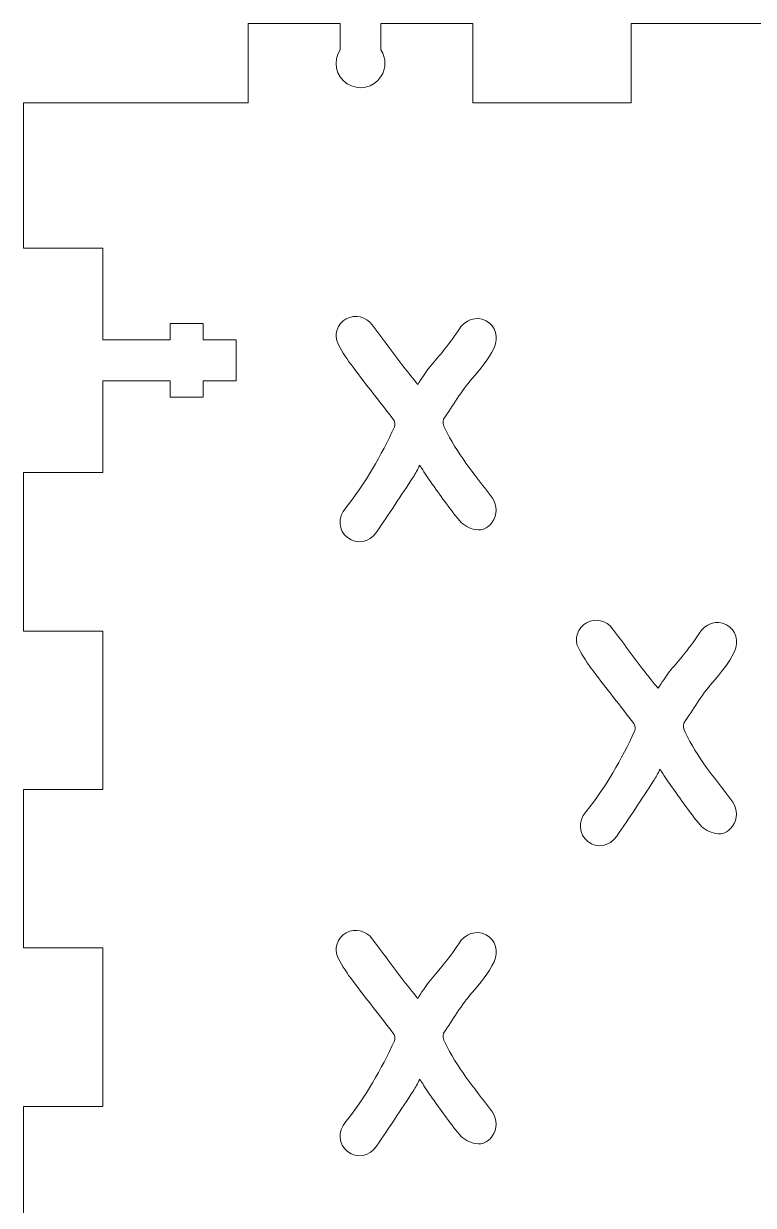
# Model space of a CAD drawing. Header units: inches. Extents: x 5 to 205, y 56 to 256.
# Drawn here: x 5.3 to 60.5, y 166.5 to 256 of the extents above; entities that cross this region are included whole.
import ezdxf

# ---------------------------------------------------------------- set-up
doc = ezdxf.new("R2010")
doc.units = ezdxf.units.IN
doc.header["$MEASUREMENT"] = 0

# ---------------------------------------------------------------- blocks, each defined once
blk = doc.blocks.new('block 2')
at = {"color": 7, "lineweight": 15, "true_color": 0xffffff}
blk.add_open_spline([(31.694, 233.181), (31.23, 233.801), (30.397, 234.009), (29.729, 233.633)], degree=3, dxfattribs=at)
blk = doc.blocks.new('block 3')
at = {"color": 7, "lineweight": 15, "true_color": 0xffffff}
blk.add_open_spline([(29.729, 233.633), (29.056, 233.257), (28.739, 232.416), (29.107, 231.724)], degree=3, dxfattribs=at)
blk = doc.blocks.new('block 4')
at = {"color": 7, "lineweight": 15, "true_color": 0xffffff}
blk.add_open_spline([(29.107, 231.724), (29.424, 231.104), (29.824, 230.519), (30.24, 229.962)], degree=3, dxfattribs=at)
blk = doc.blocks.new('block 5')
at = {"color": 7, "lineweight": 15, "true_color": 0xffffff}
blk.add_open_spline([(30.24, 229.962), (31.242, 228.628), (32.295, 227.324), (33.304, 225.992)], degree=3, dxfattribs=at)
blk = doc.blocks.new('block 6')
at = {"color": 7, "lineweight": 15, "true_color": 0xffffff}
blk.add_open_spline([(33.304, 225.992), (33.4, 225.864), (33.444, 225.603), (33.377, 225.462)], degree=3, dxfattribs=at)
blk = doc.blocks.new('block 7')
at = {"color": 7, "lineweight": 15, "true_color": 0xffffff}
blk.add_open_spline([(33.377, 225.462), (32.363, 223.282), (31.205, 221.196), (29.684, 219.331)], degree=3, dxfattribs=at)
blk = doc.blocks.new('block 8')
at = {"color": 7, "lineweight": 15, "true_color": 0xffffff}
blk.add_open_spline([(29.684, 219.331), (29.052, 218.564), (29.128, 217.605), (29.828, 217.067)], degree=3, dxfattribs=at)
blk = doc.blocks.new('block 9')
at = {"color": 7, "lineweight": 15, "true_color": 0xffffff}
blk.add_open_spline([(29.828, 217.067), (30.524, 216.532), (31.453, 216.676), (32.014, 217.481)], degree=3, dxfattribs=at)
blk = doc.blocks.new('block 10')
at = {"color": 7, "lineweight": 15, "true_color": 0xffffff}
blk.add_open_spline([(32.014, 217.481), (32.964, 218.857), (33.877, 220.261), (34.798, 221.652)], degree=3, dxfattribs=at)
blk = doc.blocks.new('block 11')
at = {"color": 7, "lineweight": 15, "true_color": 0xffffff}
blk.add_open_spline([(34.798, 221.652), (34.978, 221.923), (35.114, 222.215), (35.298, 222.545)], degree=3, dxfattribs=at)
blk = doc.blocks.new('block 12')
at = {"color": 7, "lineweight": 15, "true_color": 0xffffff}
blk.add_open_spline([(35.298, 222.545), (35.594, 222.083), (35.83, 221.68), (36.099, 221.309)], degree=3, dxfattribs=at)
blk = doc.blocks.new('block 13')
at = {"color": 7, "lineweight": 15, "true_color": 0xffffff}
blk.add_open_spline([(36.099, 221.309), (36.822, 220.306), (37.524, 219.282), (38.313, 218.329)], degree=3, dxfattribs=at)
blk = doc.blocks.new('block 14')
at = {"color": 7, "lineweight": 15, "true_color": 0xffffff}
blk.add_open_spline([(38.313, 218.329), (38.584, 218.004), (39.062, 217.761), (39.486, 217.673)], degree=3, dxfattribs=at)
blk = doc.blocks.new('block 15')
at = {"color": 7, "lineweight": 15, "true_color": 0xffffff}
blk.add_open_spline([(39.486, 217.673), (40.091, 217.545), (40.599, 217.873), (40.888, 218.427)], degree=3, dxfattribs=at)
blk = doc.blocks.new('block 16')
at = {"color": 7, "lineweight": 15, "true_color": 0xffffff}
blk.add_open_spline([(40.888, 218.427), (41.22, 219.078), (41.088, 219.685), (40.651, 220.257)], degree=3, dxfattribs=at)
blk = doc.blocks.new('block 17')
at = {"color": 7, "lineweight": 15, "true_color": 0xffffff}
blk.add_open_spline([(40.651, 220.257), (39.405, 221.886), (38.077, 223.464), (37.191, 225.345)], degree=3, dxfattribs=at)
blk = doc.blocks.new('block 18')
at = {"color": 7, "lineweight": 15, "true_color": 0xffffff}
blk.add_open_spline([(37.191, 225.345), (37.095, 225.546), (37.003, 225.879), (37.095, 226.024)], degree=3, dxfattribs=at)
blk = doc.blocks.new('block 19')
at = {"color": 7, "lineweight": 15, "true_color": 0xffffff}
blk.add_open_spline([(37.095, 226.024), (37.78, 227.075), (38.437, 228.152), (39.241, 229.094)], degree=3, dxfattribs=at)
blk = doc.blocks.new('block 20')
at = {"color": 7, "lineweight": 15, "true_color": 0xffffff}
blk.add_open_spline([(39.241, 229.094), (39.883, 229.838), (40.5, 230.562), (40.919, 231.445)], degree=3, dxfattribs=at)
blk = doc.blocks.new('block 21')
at = {"color": 7, "lineweight": 15, "true_color": 0xffffff}
blk.add_open_spline([(40.919, 231.445), (41.291, 232.22), (41.026, 233.095), (40.31, 233.481)], degree=3, dxfattribs=at)
blk = doc.blocks.new('block 22')
at = {"color": 7, "lineweight": 15, "true_color": 0xffffff}
blk.add_open_spline([(40.31, 233.481), (39.558, 233.881), (38.705, 233.562), (38.244, 232.809)], degree=3, dxfattribs=at)
blk = doc.blocks.new('block 23')
at = {"color": 7, "lineweight": 15, "true_color": 0xffffff}
blk.add_open_spline([(38.244, 232.809), (37.872, 232.208), (37.416, 231.656), (36.975, 231.096)], degree=3, dxfattribs=at)
blk = doc.blocks.new('block 24')
at = {"color": 7, "lineweight": 15, "true_color": 0xffffff}
blk.add_open_spline([(36.975, 231.096), (36.659, 230.691), (36.298, 230.318), (35.982, 229.906)], degree=3, dxfattribs=at)
blk = doc.blocks.new('block 25')
at = {"color": 7, "lineweight": 15, "true_color": 0xffffff}
blk.add_open_spline([(35.982, 229.906), (35.694, 229.519), (35.434, 229.109), (35.133, 228.668)], degree=3, dxfattribs=at)
blk = doc.blocks.new('block 26')
at = {"color": 7, "lineweight": 15, "true_color": 0xffffff}
blk.add_open_spline([(35.133, 228.668), (34.752, 229.15), (34.408, 229.559), (34.093, 229.983)], degree=3, dxfattribs=at)
blk = doc.blocks.new('block 27')
at = {"color": 7, "lineweight": 15, "true_color": 0xffffff}
blk.add_open_spline([(34.093, 229.983), (33.288, 231.044), (32.475, 232.111), (31.694, 233.181)], degree=3, dxfattribs=at)
blk = doc.blocks.new('block 28')
at = {"color": 7, "lineweight": 15, "true_color": 0xffffff}
blk.add_open_spline([(31.694, 186.681), (31.23, 187.301), (30.397, 187.509), (29.729, 187.133)], degree=3, dxfattribs=at)
blk = doc.blocks.new('block 29')
at = {"color": 7, "lineweight": 15, "true_color": 0xffffff}
blk.add_open_spline([(29.729, 187.133), (29.056, 186.757), (28.739, 185.916), (29.107, 185.224)], degree=3, dxfattribs=at)
blk = doc.blocks.new('block 30')
at = {"color": 7, "lineweight": 15, "true_color": 0xffffff}
blk.add_open_spline([(29.107, 185.224), (29.424, 184.604), (29.824, 184.019), (30.24, 183.462)], degree=3, dxfattribs=at)
blk = doc.blocks.new('block 31')
at = {"color": 7, "lineweight": 15, "true_color": 0xffffff}
blk.add_open_spline([(30.24, 183.462), (31.242, 182.128), (32.295, 180.824), (33.304, 179.492)], degree=3, dxfattribs=at)
blk = doc.blocks.new('block 32')
at = {"color": 7, "lineweight": 15, "true_color": 0xffffff}
blk.add_open_spline([(33.304, 179.492), (33.4, 179.364), (33.444, 179.103), (33.377, 178.962)], degree=3, dxfattribs=at)
blk = doc.blocks.new('block 33')
at = {"color": 7, "lineweight": 15, "true_color": 0xffffff}
blk.add_open_spline([(33.377, 178.962), (32.363, 176.782), (31.205, 174.696), (29.684, 172.831)], degree=3, dxfattribs=at)
blk = doc.blocks.new('block 34')
at = {"color": 7, "lineweight": 15, "true_color": 0xffffff}
blk.add_open_spline([(29.684, 172.831), (29.052, 172.064), (29.128, 171.105), (29.828, 170.567)], degree=3, dxfattribs=at)
blk = doc.blocks.new('block 35')
at = {"color": 7, "lineweight": 15, "true_color": 0xffffff}
blk.add_open_spline([(29.828, 170.567), (30.524, 170.032), (31.453, 170.176), (32.014, 170.981)], degree=3, dxfattribs=at)
blk = doc.blocks.new('block 36')
at = {"color": 7, "lineweight": 15, "true_color": 0xffffff}
blk.add_open_spline([(32.014, 170.981), (32.964, 172.357), (33.877, 173.761), (34.798, 175.152)], degree=3, dxfattribs=at)
blk = doc.blocks.new('block 37')
at = {"color": 7, "lineweight": 15, "true_color": 0xffffff}
blk.add_open_spline([(34.798, 175.152), (34.978, 175.423), (35.114, 175.715), (35.298, 176.045)], degree=3, dxfattribs=at)
blk = doc.blocks.new('block 38')
at = {"color": 7, "lineweight": 15, "true_color": 0xffffff}
blk.add_open_spline([(35.298, 176.045), (35.594, 175.583), (35.83, 175.18), (36.099, 174.809)], degree=3, dxfattribs=at)
blk = doc.blocks.new('block 39')
at = {"color": 7, "lineweight": 15, "true_color": 0xffffff}
blk.add_open_spline([(36.099, 174.809), (36.822, 173.806), (37.524, 172.782), (38.313, 171.829)], degree=3, dxfattribs=at)
blk = doc.blocks.new('block 40')
at = {"color": 7, "lineweight": 15, "true_color": 0xffffff}
blk.add_open_spline([(38.313, 171.829), (38.584, 171.504), (39.062, 171.261), (39.486, 171.173)], degree=3, dxfattribs=at)
blk = doc.blocks.new('block 41')
at = {"color": 7, "lineweight": 15, "true_color": 0xffffff}
blk.add_open_spline([(39.486, 171.173), (40.091, 171.045), (40.599, 171.373), (40.888, 171.927)], degree=3, dxfattribs=at)
blk = doc.blocks.new('block 42')
at = {"color": 7, "lineweight": 15, "true_color": 0xffffff}
blk.add_open_spline([(40.888, 171.927), (41.22, 172.578), (41.088, 173.185), (40.651, 173.757)], degree=3, dxfattribs=at)
blk = doc.blocks.new('block 43')
at = {"color": 7, "lineweight": 15, "true_color": 0xffffff}
blk.add_open_spline([(40.651, 173.757), (39.405, 175.386), (38.077, 176.964), (37.191, 178.845)], degree=3, dxfattribs=at)
blk = doc.blocks.new('block 44')
at = {"color": 7, "lineweight": 15, "true_color": 0xffffff}
blk.add_open_spline([(37.191, 178.845), (37.095, 179.046), (37.003, 179.379), (37.095, 179.524)], degree=3, dxfattribs=at)
blk = doc.blocks.new('block 45')
at = {"color": 7, "lineweight": 15, "true_color": 0xffffff}
blk.add_open_spline([(37.095, 179.524), (37.78, 180.575), (38.437, 181.652), (39.241, 182.594)], degree=3, dxfattribs=at)
blk = doc.blocks.new('block 46')
at = {"color": 7, "lineweight": 15, "true_color": 0xffffff}
blk.add_open_spline([(39.241, 182.594), (39.883, 183.338), (40.5, 184.062), (40.919, 184.945)], degree=3, dxfattribs=at)
blk = doc.blocks.new('block 47')
at = {"color": 7, "lineweight": 15, "true_color": 0xffffff}
blk.add_open_spline([(40.919, 184.945), (41.291, 185.72), (41.026, 186.595), (40.31, 186.981)], degree=3, dxfattribs=at)
blk = doc.blocks.new('block 48')
at = {"color": 7, "lineweight": 15, "true_color": 0xffffff}
blk.add_open_spline([(40.31, 186.981), (39.558, 187.381), (38.705, 187.062), (38.244, 186.309)], degree=3, dxfattribs=at)
blk = doc.blocks.new('block 49')
at = {"color": 7, "lineweight": 15, "true_color": 0xffffff}
blk.add_open_spline([(38.244, 186.309), (37.872, 185.708), (37.416, 185.156), (36.975, 184.596)], degree=3, dxfattribs=at)
blk = doc.blocks.new('block 50')
at = {"color": 7, "lineweight": 15, "true_color": 0xffffff}
blk.add_open_spline([(36.975, 184.596), (36.659, 184.191), (36.298, 183.818), (35.982, 183.406)], degree=3, dxfattribs=at)
blk = doc.blocks.new('block 51')
at = {"color": 7, "lineweight": 15, "true_color": 0xffffff}
blk.add_open_spline([(35.982, 183.406), (35.694, 183.019), (35.434, 182.609), (35.133, 182.168)], degree=3, dxfattribs=at)
blk = doc.blocks.new('block 52')
at = {"color": 7, "lineweight": 15, "true_color": 0xffffff}
blk.add_open_spline([(35.133, 182.168), (34.752, 182.65), (34.408, 183.059), (34.093, 183.483)], degree=3, dxfattribs=at)
blk = doc.blocks.new('block 53')
at = {"color": 7, "lineweight": 15, "true_color": 0xffffff}
blk.add_open_spline([(34.093, 183.483), (33.288, 184.544), (32.475, 185.611), (31.694, 186.681)], degree=3, dxfattribs=at)
blk = doc.blocks.new('block 515')
at = {"color": 7, "lineweight": 15, "true_color": 0xffffff}
blk.add_open_spline([(49.886, 210.164), (49.422, 210.784), (48.589, 210.992), (47.92, 210.615)], degree=3, dxfattribs=at)
blk = doc.blocks.new('block 516')
at = {"color": 7, "lineweight": 15, "true_color": 0xffffff}
blk.add_open_spline([(47.92, 210.615), (47.248, 210.24), (46.931, 209.399), (47.299, 208.707)], degree=3, dxfattribs=at)
blk = doc.blocks.new('block 517')
at = {"color": 7, "lineweight": 15, "true_color": 0xffffff}
blk.add_open_spline([(47.299, 208.707), (47.616, 208.087), (48.016, 207.501), (48.432, 206.945)], degree=3, dxfattribs=at)
blk = doc.blocks.new('block 518')
at = {"color": 7, "lineweight": 15, "true_color": 0xffffff}
blk.add_open_spline([(48.432, 206.945), (49.434, 205.611), (50.487, 204.307), (51.496, 202.975)], degree=3, dxfattribs=at)
blk = doc.blocks.new('block 519')
at = {"color": 7, "lineweight": 15, "true_color": 0xffffff}
blk.add_open_spline([(51.496, 202.975), (51.592, 202.846), (51.636, 202.585), (51.568, 202.445)], degree=3, dxfattribs=at)
blk = doc.blocks.new('block 520')
at = {"color": 7, "lineweight": 15, "true_color": 0xffffff}
blk.add_open_spline([(51.568, 202.445), (50.555, 200.264), (49.397, 198.179), (47.876, 196.314)], degree=3, dxfattribs=at)
blk = doc.blocks.new('block 521')
at = {"color": 7, "lineweight": 15, "true_color": 0xffffff}
blk.add_open_spline([(47.876, 196.314), (47.244, 195.547), (47.32, 194.588), (48.02, 194.05)], degree=3, dxfattribs=at)
blk = doc.blocks.new('block 522')
at = {"color": 7, "lineweight": 15, "true_color": 0xffffff}
blk.add_open_spline([(48.02, 194.05), (48.716, 193.515), (49.645, 193.659), (50.206, 194.463)], degree=3, dxfattribs=at)
blk = doc.blocks.new('block 523')
at = {"color": 7, "lineweight": 15, "true_color": 0xffffff}
blk.add_open_spline([(50.206, 194.463), (51.156, 195.839), (52.069, 197.244), (52.99, 198.635)], degree=3, dxfattribs=at)
blk = doc.blocks.new('block 524')
at = {"color": 7, "lineweight": 15, "true_color": 0xffffff}
blk.add_open_spline([(52.99, 198.635), (53.17, 198.906), (53.306, 199.198), (53.49, 199.528)], degree=3, dxfattribs=at)
blk = doc.blocks.new('block 525')
at = {"color": 7, "lineweight": 15, "true_color": 0xffffff}
blk.add_open_spline([(53.49, 199.528), (53.786, 199.066), (54.022, 198.663), (54.291, 198.291)], degree=3, dxfattribs=at)
blk = doc.blocks.new('block 526')
at = {"color": 7, "lineweight": 15, "true_color": 0xffffff}
blk.add_open_spline([(54.291, 198.291), (55.014, 197.289), (55.716, 196.264), (56.505, 195.312)], degree=3, dxfattribs=at)
blk = doc.blocks.new('block 527')
at = {"color": 7, "lineweight": 15, "true_color": 0xffffff}
blk.add_open_spline([(56.505, 195.312), (56.776, 194.986), (57.254, 194.744), (57.678, 194.655)], degree=3, dxfattribs=at)
blk = doc.blocks.new('block 528')
at = {"color": 7, "lineweight": 15, "true_color": 0xffffff}
blk.add_open_spline([(57.678, 194.655), (58.283, 194.527), (58.791, 194.856), (59.079, 195.41)], degree=3, dxfattribs=at)
blk = doc.blocks.new('block 529')
at = {"color": 7, "lineweight": 15, "true_color": 0xffffff}
blk.add_open_spline([(59.079, 195.41), (59.412, 196.061), (59.28, 196.668), (58.843, 197.24)], degree=3, dxfattribs=at)
blk = doc.blocks.new('block 530')
at = {"color": 7, "lineweight": 15, "true_color": 0xffffff}
blk.add_open_spline([(58.843, 197.24), (57.597, 198.869), (56.269, 200.446), (55.383, 202.328)], degree=3, dxfattribs=at)
blk = doc.blocks.new('block 531')
at = {"color": 7, "lineweight": 15, "true_color": 0xffffff}
blk.add_open_spline([(55.383, 202.328), (55.287, 202.528), (55.195, 202.862), (55.287, 203.007)], degree=3, dxfattribs=at)
blk = doc.blocks.new('block 532')
at = {"color": 7, "lineweight": 15, "true_color": 0xffffff}
blk.add_open_spline([(55.287, 203.007), (55.972, 204.058), (56.629, 205.135), (57.433, 206.076)], degree=3, dxfattribs=at)
blk = doc.blocks.new('block 533')
at = {"color": 7, "lineweight": 15, "true_color": 0xffffff}
blk.add_open_spline([(57.433, 206.076), (58.075, 206.821), (58.692, 207.545), (59.111, 208.428)], degree=3, dxfattribs=at)
blk = doc.blocks.new('block 534')
at = {"color": 7, "lineweight": 15, "true_color": 0xffffff}
blk.add_open_spline([(59.111, 208.428), (59.483, 209.202), (59.218, 210.077), (58.502, 210.464)], degree=3, dxfattribs=at)
blk = doc.blocks.new('block 535')
at = {"color": 7, "lineweight": 15, "true_color": 0xffffff}
blk.add_open_spline([(58.502, 210.464), (57.75, 210.864), (56.897, 210.544), (56.436, 209.792)], degree=3, dxfattribs=at)
blk = doc.blocks.new('block 536')
at = {"color": 7, "lineweight": 15, "true_color": 0xffffff}
blk.add_open_spline([(56.436, 209.792), (56.064, 209.19), (55.608, 208.639), (55.167, 208.079)], degree=3, dxfattribs=at)
blk = doc.blocks.new('block 537')
at = {"color": 7, "lineweight": 15, "true_color": 0xffffff}
blk.add_open_spline([(55.167, 208.079), (54.851, 207.673), (54.49, 207.3), (54.174, 206.889)], degree=3, dxfattribs=at)
blk = doc.blocks.new('block 538')
at = {"color": 7, "lineweight": 15, "true_color": 0xffffff}
blk.add_open_spline([(54.174, 206.889), (53.886, 206.502), (53.626, 206.092), (53.325, 205.651)], degree=3, dxfattribs=at)
blk = doc.blocks.new('block 539')
at = {"color": 7, "lineweight": 15, "true_color": 0xffffff}
blk.add_open_spline([(53.325, 205.651), (52.944, 206.132), (52.6, 206.542), (52.285, 206.965)], degree=3, dxfattribs=at)
blk = doc.blocks.new('block 540')
at = {"color": 7, "lineweight": 15, "true_color": 0xffffff}
blk.add_open_spline([(52.285, 206.965), (51.48, 208.027), (50.667, 209.094), (49.886, 210.164)], degree=3, dxfattribs=at)
blk = doc.blocks.new('block 827')
at = {"color": 7, "lineweight": 15, "true_color": 0xffffff}
blk.add_lwpolyline([(22.304, 249.992), (5.304, 249.992)], dxfattribs=at)
blk = doc.blocks.new('block 828')
at = {"color": 7, "lineweight": 15, "true_color": 0xffffff}
blk.add_lwpolyline([(22.304, 255.992), (22.304, 249.992)], dxfattribs=at)
blk = doc.blocks.new('block 829')
at = {"color": 7, "lineweight": 15, "true_color": 0xffffff}
blk.add_lwpolyline([(29.254, 255.992), (22.304, 255.992)], dxfattribs=at)
blk = doc.blocks.new('block 830')
at = {"color": 7, "lineweight": 15, "true_color": 0xffffff}
blk.add_lwpolyline([(29.254, 254.002), (29.254, 255.992)], dxfattribs=at)
blk = doc.blocks.new('block 831')
at = {"color": 7, "lineweight": 15, "true_color": 0xffffff}
blk.add_lwpolyline([(32.354, 255.992), (32.354, 254.002)], dxfattribs=at)
blk = doc.blocks.new('block 832')
at = {"color": 7, "lineweight": 15, "true_color": 0xffffff}
blk.add_lwpolyline([(39.304, 255.992), (32.354, 255.992)], dxfattribs=at)
blk = doc.blocks.new('block 833')
at = {"color": 7, "lineweight": 15, "true_color": 0xffffff}
blk.add_lwpolyline([(39.304, 249.992), (39.304, 255.992)], dxfattribs=at)
blk = doc.blocks.new('block 834')
at = {"color": 7, "lineweight": 15, "true_color": 0xffffff}
blk.add_lwpolyline([(51.304, 249.992), (39.304, 249.992)], dxfattribs=at)
blk = doc.blocks.new('block 835')
at = {"color": 7, "lineweight": 15, "true_color": 0xffffff}
blk.add_lwpolyline([(51.304, 255.992), (51.304, 249.992)], dxfattribs=at)
blk = doc.blocks.new('block 836')
at = {"color": 7, "lineweight": 15, "true_color": 0xffffff}
blk.add_lwpolyline([(63.304, 255.992), (51.304, 255.992)], dxfattribs=at)
blk = doc.blocks.new('block 978')
at = {"color": 7, "lineweight": 15, "true_color": 0xffffff}
blk.add_lwpolyline([(5.304, 173.992), (5.304, 161.992)], dxfattribs=at)
blk = doc.blocks.new('block 979')
at = {"color": 7, "lineweight": 15, "true_color": 0xffffff}
blk.add_lwpolyline([(11.304, 173.992), (5.304, 173.992)], dxfattribs=at)
blk = doc.blocks.new('block 980')
at = {"color": 7, "lineweight": 15, "true_color": 0xffffff}
blk.add_lwpolyline([(11.304, 185.992), (11.304, 173.992)], dxfattribs=at)
blk = doc.blocks.new('block 981')
at = {"color": 7, "lineweight": 15, "true_color": 0xffffff}
blk.add_lwpolyline([(5.304, 185.992), (11.304, 185.992)], dxfattribs=at)
blk = doc.blocks.new('block 982')
at = {"color": 7, "lineweight": 15, "true_color": 0xffffff}
blk.add_lwpolyline([(5.304, 197.992), (5.304, 185.992)], dxfattribs=at)
blk = doc.blocks.new('block 983')
at = {"color": 7, "lineweight": 15, "true_color": 0xffffff}
blk.add_lwpolyline([(11.304, 197.992), (5.304, 197.992)], dxfattribs=at)
blk = doc.blocks.new('block 984')
at = {"color": 7, "lineweight": 15, "true_color": 0xffffff}
blk.add_lwpolyline([(11.304, 209.992), (11.304, 197.992)], dxfattribs=at)
blk = doc.blocks.new('block 985')
at = {"color": 7, "lineweight": 15, "true_color": 0xffffff}
blk.add_lwpolyline([(5.304, 209.992), (11.304, 209.992)], dxfattribs=at)
blk = doc.blocks.new('block 986')
at = {"color": 7, "lineweight": 15, "true_color": 0xffffff}
blk.add_lwpolyline([(5.304, 221.992), (5.304, 209.992)], dxfattribs=at)
blk = doc.blocks.new('block 987')
at = {"color": 7, "lineweight": 15, "true_color": 0xffffff}
blk.add_lwpolyline([(11.304, 221.992), (5.304, 221.992)], dxfattribs=at)
blk = doc.blocks.new('block 988')
at = {"color": 7, "lineweight": 15, "true_color": 0xffffff}
blk.add_lwpolyline([(11.304, 228.942), (11.304, 221.992)], dxfattribs=at)
blk = doc.blocks.new('block 989')
at = {"color": 7, "lineweight": 15, "true_color": 0xffffff}
blk.add_lwpolyline([(16.404, 228.942), (11.304, 228.942)], dxfattribs=at)
blk = doc.blocks.new('block 990')
at = {"color": 7, "lineweight": 15, "true_color": 0xffffff}
blk.add_lwpolyline([(16.404, 227.692), (16.404, 228.942)], dxfattribs=at)
blk = doc.blocks.new('block 991')
at = {"color": 7, "lineweight": 15, "true_color": 0xffffff}
blk.add_lwpolyline([(18.904, 227.692), (16.404, 227.692)], dxfattribs=at)
blk = doc.blocks.new('block 992')
at = {"color": 7, "lineweight": 15, "true_color": 0xffffff}
blk.add_lwpolyline([(18.904, 228.942), (18.904, 227.692)], dxfattribs=at)
blk = doc.blocks.new('block 993')
at = {"color": 7, "lineweight": 15, "true_color": 0xffffff}
blk.add_lwpolyline([(21.404, 228.942), (18.904, 228.942)], dxfattribs=at)
blk = doc.blocks.new('block 994')
at = {"color": 7, "lineweight": 15, "true_color": 0xffffff}
blk.add_lwpolyline([(21.404, 232.042), (21.404, 228.942)], dxfattribs=at)
blk = doc.blocks.new('block 995')
at = {"color": 7, "lineweight": 15, "true_color": 0xffffff}
blk.add_lwpolyline([(18.904, 232.042), (21.404, 232.042)], dxfattribs=at)
blk = doc.blocks.new('block 996')
at = {"color": 7, "lineweight": 15, "true_color": 0xffffff}
blk.add_lwpolyline([(18.904, 233.292), (18.904, 232.042)], dxfattribs=at)
blk = doc.blocks.new('block 997')
at = {"color": 7, "lineweight": 15, "true_color": 0xffffff}
blk.add_lwpolyline([(16.404, 233.292), (18.904, 233.292)], dxfattribs=at)
blk = doc.blocks.new('block 998')
at = {"color": 7, "lineweight": 15, "true_color": 0xffffff}
blk.add_lwpolyline([(16.404, 232.042), (16.404, 233.292)], dxfattribs=at)
blk = doc.blocks.new('block 999')
at = {"color": 7, "lineweight": 15, "true_color": 0xffffff}
blk.add_lwpolyline([(11.304, 232.042), (16.404, 232.042)], dxfattribs=at)
blk = doc.blocks.new('block 1000')
at = {"color": 7, "lineweight": 15, "true_color": 0xffffff}
blk.add_lwpolyline([(11.304, 238.992), (11.304, 232.042)], dxfattribs=at)
blk = doc.blocks.new('block 1001')
at = {"color": 7, "lineweight": 15, "true_color": 0xffffff}
blk.add_lwpolyline([(5.304, 238.992), (11.304, 238.992)], dxfattribs=at)
blk = doc.blocks.new('block 1002')
at = {"color": 7, "lineweight": 15, "true_color": 0xffffff}
blk.add_lwpolyline([(5.304, 249.992), (5.304, 238.992)], dxfattribs=at)
blk = doc.blocks.new('block 1005')
at = {"color": 7, "lineweight": 15, "true_color": 0xffffff}
blk.add_open_spline([(29.254, 254.002), (28.696, 253.146), (28.938, 252), (29.794, 251.442), (30.65, 250.884), (31.796, 251.126), (32.354, 251.982), (32.754, 252.596), (32.754, 253.388), (32.354, 254.002)], degree=3, knots=[0, 0, 0, 0, 1, 1, 1, 2, 2, 2, 3, 3, 3, 3], dxfattribs=at)

msp = doc.modelspace()

# ---------------------------------------------------------------- block references
for name in ['block 828', 'block 829', 'block 830', 'block 831', 'block 832', 'block 833', 'block 835', 'block 836', 'block 1005', 'block 827', 'block 1002', 'block 834', 'block 1001', 'block 1000', 'block 3', 'block 2', 'block 22', 'block 997', 'block 998', 'block 996', 'block 27', 'block 23', 'block 21', 'block 999', 'block 995', 'block 994', 'block 4', 'block 24', 'block 20', 'block 5', 'block 26', 'block 25', 'block 988', 'block 989', 'block 990', 'block 992', 'block 993', 'block 19', 'block 991', 'block 6', 'block 18', 'block 7', 'block 17', 'block 986', 'block 987', 'block 11', 'block 12', 'block 10', 'block 13', 'block 16', 'block 8', 'block 15', 'block 14', 'block 9', 'block 516', 'block 515', 'block 535', 'block 534', 'block 985', 'block 984', 'block 540', 'block 536', 'block 517', 'block 537', 'block 533', 'block 518', 'block 539', 'block 538', 'block 532', 'block 520', 'block 519', 'block 531', 'block 530', 'block 524', 'block 525', 'block 982', 'block 983', 'block 523', 'block 526', 'block 529', 'block 521', 'block 527', 'block 528', 'block 522', 'block 29', 'block 28', 'block 48', 'block 53', 'block 49', 'block 47', 'block 981', 'block 980', 'block 30', 'block 50', 'block 46', 'block 52', 'block 31', 'block 51', 'block 45', 'block 32', 'block 44', 'block 33', 'block 43', 'block 37', 'block 38', 'block 36', 'block 39', 'block 978', 'block 979', 'block 42', 'block 34', 'block 41', 'block 35', 'block 40']:
    msp.add_blockref(name, (0, 0))

doc.saveas('drawing.dxf')
